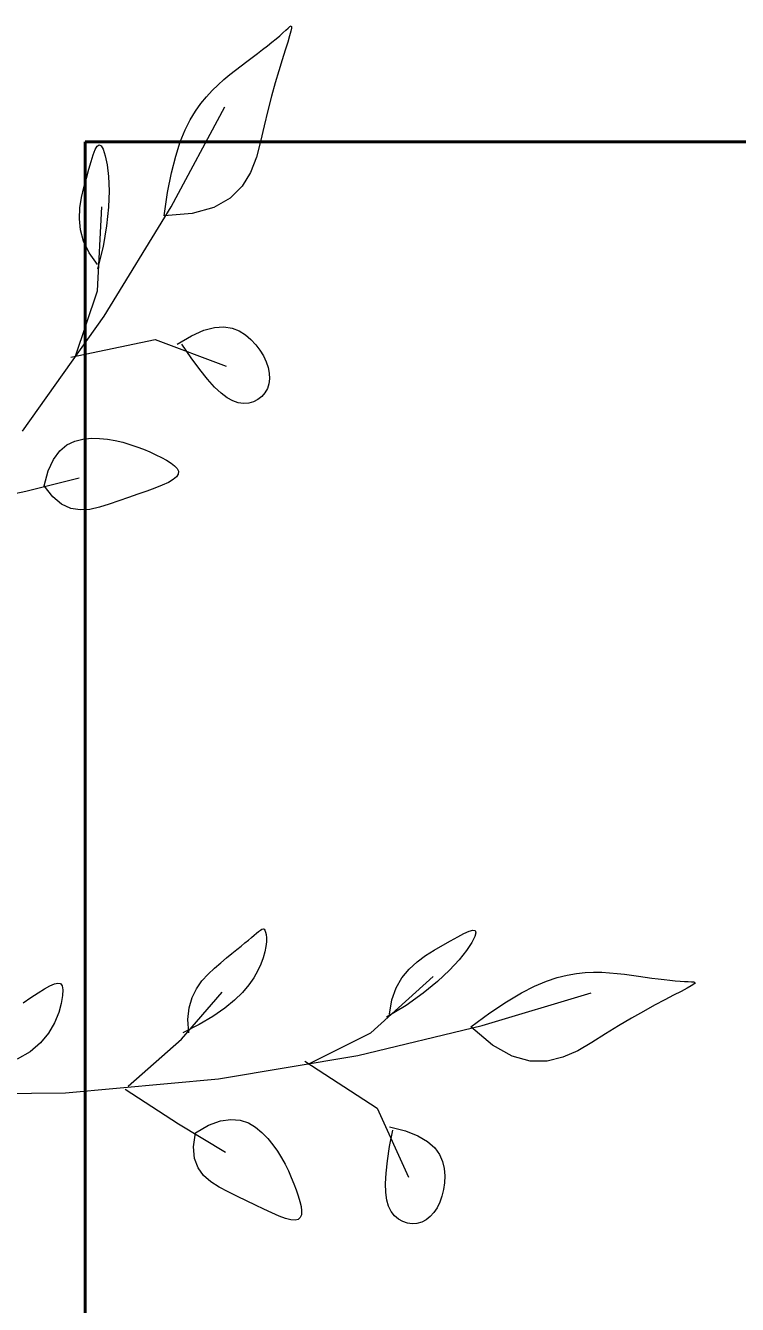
# Model space of a CAD drawing. Header units: centimetres. Extents: x -26724 to 60145, y -23645 to 6771.
# Drawn here: x -19217.8 to -19185.6, y 1671.4 to 1729.1 of the extents above; entities that cross this region are included whole.
import ezdxf

# ---------------------------------------------------------------- set-up
doc = ezdxf.new("R2010")
doc.units = ezdxf.units.CM
doc.linetypes.add('AUSGEZOGEN', pattern=[0])
doc.linetypes.add('PUNKT2_S9', pattern=[0.35, 0.15, -0.1, 0, -0.1])
for name, color, linetype, lineweight in [('4.KOTE', 88, 'Continuous', 15), ('Moebel', 252, 'PUNKT2_S9', 13), ('zid', 7, 'Continuous', 40)]:
    doc.layers.add(name, color=color, linetype=linetype, lineweight=lineweight)
doc.styles.get("Standard").update_dxf_attribs({"font": 'calibri.ttf'})
doc.dimstyles.new('ja 1 50', dxfattribs={"dimtxt": 10, "dimasz": 5, "dimexe": 5, "dimexo": 5, "dimgap": 1, "dimtad": 1, "dimdec": 0, "dimtxsty": 'Standard', "dimblk": 'ARCHTICK', "dimcen": 2.5, "dimclrd": 256, "dimclrt": 7, "dimadec": 0, "dimazin": 0, "dimtfac": 1, "dimtdec": 0, "dimtix": 1, "dimtmove": 1, "dimatfit": 3, "dimldrblk": 'ARCHTICK', "dimfxl": 10, "dimfxlon": 1, "dimlwd": 0, "dimlwe": 9, "dimarcsym": 0})

# ---------------------------------------------------------------- blocks, each defined once
blk = doc.blocks.new('ggggt')
at = {"layer": 'Moebel', "color": 91, "linetype": 'AUSGEZOGEN', "lineweight": 18, "transparency": 33554687}
for p, q in [((1609.891, 2036.097, 13.5), (1609.971, 2036.164, 13.5)), ((1609.971, 2036.164, 13.5), (1610.024, 2036.192, 13.5)), ((1610.024, 2036.192, 13.5), (1610.052, 2036.173, 13.5)), ((1610.052, 2036.173, 13.5), (1610.051, 2036.099, 13.5)), ((1609.159, 2035.458, 13.5), (1609.345, 2035.611, 13.5)), ((1609.345, 2035.611, 13.5), (1609.513, 2035.753, 13.5)), ((1609.513, 2035.753, 13.5), (1609.661, 2035.884, 13.5)), ((1609.661, 2035.884, 13.5), (1609.788, 2036.001, 13.5)), ((1609.788, 2036.001, 13.5), (1609.891, 2036.097, 13.5)), ((1609.962, 2035.751, 13.5), (1609.872, 2035.461, 13.5)), ((1610.021, 2035.961, 13.5), (1609.962, 2035.751, 13.5)), ((1610.051, 2036.099, 13.5), (1610.021, 2035.961, 13.5)), ((1608.512, 2034.951, 13.5), (1608.74, 2035.127, 13.5)), ((1608.74, 2035.127, 13.5), (1608.956, 2035.297, 13.5)), ((1608.956, 2035.297, 13.5), (1609.159, 2035.458, 13.5)), ((1609.756, 2035.097, 13.5), (1609.62, 2034.664, 13.5)), ((1609.872, 2035.461, 13.5), (1609.756, 2035.097, 13.5)), ((1607.773, 2034.395, 13.5), (1608.026, 2034.584, 13.5)), ((1608.026, 2034.584, 13.5), (1608.273, 2034.77, 13.5)), ((1608.273, 2034.77, 13.5), (1608.512, 2034.951, 13.5)), ((1609.62, 2034.664, 13.5), (1609.467, 2034.168, 13.5)), ((1606.991, 2033.772, 13.5), (1607.254, 2033.992, 13.5)), ((1607.254, 2033.992, 13.5), (1607.515, 2034.199, 13.5)), ((1607.515, 2034.199, 13.5), (1607.773, 2034.395, 13.5)), ((1609.467, 2034.168, 13.5), (1609.305, 2033.616, 13.5)), ((1606.21, 2032.995, 13.5), (1606.468, 2033.277, 13.5)), ((1606.468, 2033.277, 13.5), (1606.729, 2033.535, 13.5)), ((1606.729, 2033.535, 13.5), (1606.991, 2033.772, 13.5)), ((1609.305, 2033.616, 13.5), (1609.138, 2033.014, 13.5)), ((1605.71, 2032.342, 13.5), (1605.957, 2032.685, 13.5)), ((1605.957, 2032.685, 13.5), (1606.21, 2032.995, 13.5)), ((1609.138, 2033.014, 13.5), (1608.971, 2032.369, 13.5)), ((1604.616, 2028.018, 13.5), (1607.041, 2032.546, 13.5)), ((1605.471, 2031.95, 13.5), (1605.71, 2032.342, 13.5)), ((1608.971, 2032.369, 13.5), (1608.81, 2031.686, 13.5)), ((1605.241, 2031.493, 13.5), (1605.471, 2031.95, 13.5)), ((1608.81, 2031.686, 13.5), (1608.652, 2030.976, 13.5)), ((1604.816, 2030.313, 13.5), (1605.022, 2030.953, 13.5)), ((1605.022, 2030.953, 13.5), (1605.241, 2031.493, 13.5)), ((1608.652, 2030.976, 13.5), (1608.463, 2030.264, 13.5)), ((1600.993, 2030.072, 13.5), (1601.087, 2030.373, 13.5)), ((1601.087, 2030.373, 13.5), (1601.178, 2030.607, 13.5)), ((1601.178, 2030.607, 13.5), (1601.266, 2030.762, 13.5)), ((1601.266, 2030.762, 13.5), (1601.354, 2030.824, 13.5)), ((1601.354, 2030.824, 13.5), (1601.443, 2030.781, 13.5)), ((1601.443, 2030.781, 13.5), (1601.535, 2030.62, 13.5)), ((1601.535, 2030.62, 13.5), (1601.629, 2030.33, 13.5)), ((1600.892, 2029.716, 13.5), (1600.993, 2030.072, 13.5)), ((1601.629, 2030.33, 13.5), (1601.714, 2029.917, 13.5)), ((1601.714, 2029.917, 13.5), (1601.777, 2029.386, 13.5)), ((1604.624, 2029.556, 13.5), (1604.816, 2030.313, 13.5)), ((1608.463, 2030.264, 13.5), (1608.199, 2029.58, 13.5)), ((1600.67, 2028.895, 13.5), (1600.784, 2029.32, 13.5)), ((1600.784, 2029.32, 13.5), (1600.892, 2029.716, 13.5)), ((1601.777, 2029.386, 13.5), (1601.804, 2028.746, 13.5)), ((1604.447, 2028.664, 13.5), (1604.624, 2029.556, 13.5)), ((1608.199, 2029.58, 13.5), (1607.82, 2028.954, 13.5)), ((1600.566, 2028.444, 13.5), (1600.67, 2028.895, 13.5)), ((1601.804, 2028.746, 13.5), (1601.782, 2028.002, 13.5)), ((1604.288, 2027.621, 13.5), (1604.447, 2028.664, 13.5)), ((1607.82, 2028.954, 13.5), (1607.281, 2028.415, 13.5)), ((1600.493, 2027.973, 13.5), (1600.566, 2028.444, 13.5)), ((1607.281, 2028.415, 13.5), (1606.541, 2027.994, 13.5)), ((1600.471, 2027.484, 13.5), (1600.493, 2027.973, 13.5)), ((1600.519, 2026.981, 13.5), (1600.471, 2027.484, 13.5)), ((1601.284, 2024.223, 13.5), (1601.485, 2028.021, 13.5)), ((1601.589, 2023.089, 13.5), (1604.616, 2028.018, 13.5)), ((1601.782, 2028.002, 13.5), (1601.697, 2027.162, 13.5)), ((1605.558, 2027.719, 13.5), (1604.288, 2027.621, 13.5)), ((1604.288, 2027.621, 13.5), (1604.288, 2027.621, 13.5)), ((1606.541, 2027.994, 13.5), (1605.558, 2027.719, 13.5)), ((1600.657, 2026.467, 13.5), (1600.519, 2026.981, 13.5)), ((1601.697, 2027.162, 13.5), (1601.535, 2026.233, 13.5)), ((1600.906, 2025.946, 13.5), (1600.657, 2026.467, 13.5)), ((1601.284, 2025.422, 13.5), (1600.906, 2025.946, 13.5)), ((1601.535, 2026.233, 13.5), (1601.284, 2025.222, 13.5)), ((1600.283, 2021.224, 13.5), (1601.284, 2024.223, 13.5)), ((1597.891, 2017.891, 13.5), (1601.589, 2023.089, 13.5)), ((1605.524, 2022.201, 13.5), (1606.081, 2022.445, 13.5)), ((1606.081, 2022.445, 13.5), (1606.569, 2022.572, 13.5)), ((1606.569, 2022.572, 13.5), (1606.994, 2022.599, 13.5)), ((1606.994, 2022.599, 13.5), (1607.363, 2022.54, 13.5)), ((1607.363, 2022.54, 13.5), (1607.684, 2022.414, 13.5)), ((1607.684, 2022.414, 13.5), (1607.964, 2022.237, 13.5)), ((1600.083, 2021.224, 13.5), (1603.888, 2022.024, 13.5)), ((1603.888, 2022.024, 13.5), (1607.092, 2020.824, 13.5)), ((1604.889, 2021.824, 13.5), (1605.524, 2022.201, 13.5)), ((1605.517, 2021.2, 13.5), (1605.089, 2021.824, 13.5)), ((1607.964, 2022.237, 13.5), (1608.21, 2022.024, 13.5)), ((1608.21, 2022.024, 13.5), (1608.428, 2021.79, 13.5)), ((1608.428, 2021.79, 13.5), (1608.617, 2021.543, 13.5)), ((1605.903, 2020.672, 13.5), (1605.517, 2021.2, 13.5)), ((1608.617, 2021.543, 13.5), (1608.775, 2021.286, 13.5)), ((1608.775, 2021.286, 13.5), (1608.9, 2021.024, 13.5)), ((1606.253, 2020.235, 13.5), (1605.903, 2020.672, 13.5)), ((1608.9, 2021.024, 13.5), (1608.99, 2020.763, 13.5)), ((1608.99, 2020.763, 13.5), (1609.043, 2020.506, 13.5)), ((1606.572, 2019.881, 13.5), (1606.253, 2020.235, 13.5)), ((1609.027, 2020.025, 13.5), (1608.956, 2019.81, 13.5)), ((1609.056, 2020.258, 13.5), (1609.027, 2020.025, 13.5)), ((1609.043, 2020.506, 13.5), (1609.056, 2020.258, 13.5)), ((1606.865, 2019.605, 13.5), (1606.572, 2019.881, 13.5)), ((1607.138, 2019.399, 13.5), (1606.865, 2019.605, 13.5)), ((1607.395, 2019.258, 13.5), (1607.138, 2019.399, 13.5)), ((1608.702, 2019.453, 13.5), (1608.529, 2019.319, 13.5)), ((1608.846, 2019.618, 13.5), (1608.702, 2019.453, 13.5)), ((1608.956, 2019.81, 13.5), (1608.846, 2019.618, 13.5)), ((1607.642, 2019.175, 13.5), (1607.395, 2019.258, 13.5)), ((1607.883, 2019.144, 13.5), (1607.642, 2019.175, 13.5)), ((1608.114, 2019.16, 13.5), (1607.883, 2019.144, 13.5)), ((1608.331, 2019.22, 13.5), (1608.114, 2019.16, 13.5)), ((1608.529, 2019.319, 13.5), (1608.331, 2019.22, 13.5)), ((1599.585, 2016.998, 13.5), (1599.906, 2017.268, 13.5)), ((1599.906, 2017.268, 13.5), (1600.254, 2017.441, 13.5)), ((1600.254, 2017.441, 13.5), (1600.62, 2017.535, 13.5)), ((1600.62, 2017.535, 13.5), (1600.995, 2017.569, 13.5)), ((1600.995, 2017.569, 13.5), (1601.368, 2017.559, 13.5)), ((1601.368, 2017.559, 13.5), (1601.731, 2017.522, 13.5)), ((1601.731, 2017.522, 13.5), (1602.084, 2017.463, 13.5)), ((1602.084, 2017.463, 13.5), (1602.424, 2017.386, 13.5)), ((1602.424, 2017.386, 13.5), (1602.751, 2017.293, 13.5)), ((1602.751, 2017.293, 13.5), (1603.065, 2017.187, 13.5)), ((1603.065, 2017.187, 13.5), (1603.365, 2017.072, 13.5)), ((1599.063, 2016.095, 13.5), (1599.3, 2016.613, 13.5)), ((1599.3, 2016.613, 13.5), (1599.585, 2016.998, 13.5)), ((1603.365, 2017.072, 13.5), (1603.65, 2016.951, 13.5)), ((1603.65, 2016.951, 13.5), (1603.921, 2016.826, 13.5)), ((1603.921, 2016.826, 13.5), (1604.175, 2016.701, 13.5)), ((1604.175, 2016.701, 13.5), (1604.405, 2016.576, 13.5)), ((1604.405, 2016.576, 13.5), (1604.604, 2016.451, 13.5)), ((1598.881, 2015.427, 13.5), (1599.063, 2016.095, 13.5)), ((1604.604, 2016.451, 13.5), (1604.764, 2016.327, 13.5)), ((1604.764, 2016.327, 13.5), (1604.877, 2016.202, 13.5)), ((1604.93, 2015.952, 13.5), (1604.855, 2015.827, 13.5)), ((1604.877, 2016.202, 13.5), (1604.935, 2016.077, 13.5)), ((1604.935, 2016.077, 13.5), (1604.93, 2015.952, 13.5)), ((1598.046, 2015.177, 13.5), (1600.449, 2015.776, 13.5)), ((1599.266, 2014.921, 13.5), (1598.881, 2015.427, 13.5)), ((1598.881, 2015.427, 13.5), (1598.881, 2015.427, 13.5)), ((1604.208, 2015.448, 13.5), (1603.879, 2015.317, 13.5)), ((1604.486, 2015.576, 13.5), (1604.208, 2015.448, 13.5)), ((1604.705, 2015.702, 13.5), (1604.486, 2015.576, 13.5)), ((1604.855, 2015.827, 13.5), (1604.705, 2015.702, 13.5)), ((1595.243, 2014.577, 13.5), (1598.046, 2015.177, 13.5)), ((1599.666, 2014.587, 13.5), (1599.266, 2014.921, 13.5)), ((1602.687, 2014.896, 13.5), (1602.252, 2014.744, 13.5)), ((1603.11, 2015.042, 13.5), (1602.687, 2014.896, 13.5)), ((1603.51, 2015.182, 13.5), (1603.11, 2015.042, 13.5)), ((1603.879, 2015.317, 13.5), (1603.51, 2015.182, 13.5)), ((1600.08, 2014.398, 13.5), (1599.666, 2014.587, 13.5)), ((1600.504, 2014.33, 13.5), (1600.08, 2014.398, 13.5)), ((1600.936, 2014.355, 13.5), (1600.504, 2014.33, 13.5)), ((1601.374, 2014.45, 13.5), (1600.936, 2014.355, 13.5)), ((1601.813, 2014.588, 13.5), (1601.374, 2014.45, 13.5)), ((1602.252, 2014.744, 13.5), (1601.813, 2014.588, 13.5)), ((1608.36, 1995.125, 13.5), (1608.467, 1995.216, 13.5)), ((1608.467, 1995.216, 13.5), (1608.56, 1995.292, 13.5)), ((1608.56, 1995.292, 13.5), (1608.64, 1995.352, 13.5)), ((1608.64, 1995.352, 13.5), (1608.707, 1995.39, 13.5)), ((1608.707, 1995.39, 13.5), (1608.764, 1995.403, 13.5)), ((1608.764, 1995.403, 13.5), (1608.81, 1995.389, 13.5)), ((1608.81, 1995.389, 13.5), (1608.848, 1995.345, 13.5)), ((1608.848, 1995.345, 13.5), (1608.878, 1995.266, 13.5)), ((1608.878, 1995.266, 13.5), (1608.901, 1995.15, 13.5)), ((1608.901, 1995.15, 13.5), (1608.913, 1995, 13.5)), ((1617.551, 1995.053, 13.5), (1617.831, 1995.199, 13.5)), ((1617.831, 1995.199, 13.5), (1618.061, 1995.301, 13.5)), ((1618.061, 1995.301, 13.5), (1618.233, 1995.348, 13.5)), ((1618.233, 1995.348, 13.5), (1618.339, 1995.33, 13.5)), ((1618.371, 1995.236, 13.5), (1618.322, 1995.057, 13.5)), ((1618.339, 1995.33, 13.5), (1618.371, 1995.236, 13.5)), ((1607.569, 1994.472, 13.5), (1607.765, 1994.633, 13.5)), ((1607.765, 1994.633, 13.5), (1607.94, 1994.777, 13.5)), ((1607.94, 1994.777, 13.5), (1608.097, 1994.906, 13.5)), ((1608.097, 1994.906, 13.5), (1608.237, 1995.022, 13.5)), ((1608.237, 1995.022, 13.5), (1608.36, 1995.125, 13.5)), ((1608.888, 1994.605, 13.5), (1608.842, 1994.367, 13.5)), ((1608.91, 1994.817, 13.5), (1608.888, 1994.605, 13.5)), ((1608.913, 1995, 13.5), (1608.91, 1994.817, 13.5)), ((1616.49, 1994.449, 13.5), (1616.872, 1994.669, 13.5)), ((1616.872, 1994.669, 13.5), (1617.229, 1994.873, 13.5)), ((1617.229, 1994.873, 13.5), (1617.551, 1995.053, 13.5)), ((1618.184, 1994.786, 13.5), (1617.952, 1994.434, 13.5)), ((1618.322, 1995.057, 13.5), (1618.184, 1994.786, 13.5)), ((1606.852, 1993.876, 13.5), (1607.113, 1994.095, 13.5)), ((1607.113, 1994.095, 13.5), (1607.352, 1994.293, 13.5)), ((1607.352, 1994.293, 13.5), (1607.569, 1994.472, 13.5)), ((1608.77, 1994.105, 13.5), (1608.666, 1993.822, 13.5)), ((1608.842, 1994.367, 13.5), (1608.77, 1994.105, 13.5)), ((1615.714, 1993.922, 13.5), (1616.099, 1994.204, 13.5)), ((1616.099, 1994.204, 13.5), (1616.49, 1994.449, 13.5)), ((1617.621, 1994.014, 13.5), (1617.187, 1993.542, 13.5)), ((1617.952, 1994.434, 13.5), (1617.621, 1994.014, 13.5)), ((1606.279, 1993.363, 13.5), (1606.568, 1993.634, 13.5)), ((1606.568, 1993.634, 13.5), (1606.852, 1993.876, 13.5)), ((1608.526, 1993.521, 13.5), (1608.346, 1993.204, 13.5)), ((1608.666, 1993.822, 13.5), (1608.526, 1993.521, 13.5)), ((1615.03, 1993.202, 13.5), (1615.352, 1993.592, 13.5)), ((1615.352, 1993.592, 13.5), (1615.714, 1993.922, 13.5)), ((1617.187, 1993.542, 13.5), (1616.645, 1993.031, 13.5)), ((1622.909, 1993.391, 13.5), (1623.307, 1993.431, 13.5)), ((1623.307, 1993.431, 13.5), (1623.689, 1993.448, 13.5)), ((1623.689, 1993.448, 13.5), (1624.056, 1993.446, 13.5)), ((1624.056, 1993.446, 13.5), (1624.41, 1993.428, 13.5)), ((1624.41, 1993.428, 13.5), (1624.751, 1993.398, 13.5)), ((1624.751, 1993.398, 13.5), (1625.081, 1993.359, 13.5)), ((1598.888, 1992.693, 13.5), (1599.134, 1992.832, 13.5)), ((1599.134, 1992.832, 13.5), (1599.338, 1992.923, 13.5)), ((1599.338, 1992.923, 13.5), (1599.499, 1992.96, 13.5)), ((1599.499, 1992.96, 13.5), (1599.616, 1992.934, 13.5)), ((1599.616, 1992.934, 13.5), (1599.691, 1992.836, 13.5)), ((1599.691, 1992.836, 13.5), (1599.721, 1992.66, 13.5)), ((1605.753, 1992.704, 13.5), (1606.001, 1993.055, 13.5)), ((1606.001, 1993.055, 13.5), (1606.279, 1993.363, 13.5)), ((1608.115, 1992.874, 13.5), (1607.826, 1992.532, 13.5)), ((1608.346, 1993.204, 13.5), (1608.115, 1992.874, 13.5)), ((1613.621, 1990.711, 13.5), (1616.449, 1993.255, 13.5)), ((1614.765, 1992.741, 13.5), (1615.03, 1993.202, 13.5)), ((1616.645, 1993.031, 13.5), (1615.991, 1992.498, 13.5)), ((1620.425, 1992.52, 13.5), (1621.024, 1992.827, 13.5)), ((1621.024, 1992.827, 13.5), (1621.56, 1993.054, 13.5)), ((1621.56, 1993.054, 13.5), (1622.046, 1993.215, 13.5)), ((1622.046, 1993.215, 13.5), (1622.492, 1993.323, 13.5)), ((1622.492, 1993.323, 13.5), (1622.909, 1993.391, 13.5)), ((1625.081, 1993.359, 13.5), (1625.402, 1993.316, 13.5)), ((1625.402, 1993.316, 13.5), (1625.715, 1993.271, 13.5)), ((1625.715, 1993.271, 13.5), (1626.021, 1993.227, 13.5)), ((1626.021, 1993.227, 13.5), (1626.318, 1993.187, 13.5)), ((1626.318, 1993.187, 13.5), (1626.604, 1993.15, 13.5)), ((1626.604, 1993.15, 13.5), (1626.877, 1993.116, 13.5)), ((1626.877, 1993.116, 13.5), (1627.134, 1993.087, 13.5)), ((1627.134, 1993.087, 13.5), (1627.374, 1993.064, 13.5)), ((1627.374, 1993.064, 13.5), (1627.593, 1993.045, 13.5)), ((1627.593, 1993.045, 13.5), (1627.791, 1993.033, 13.5)), ((1627.791, 1993.033, 13.5), (1627.963, 1993.026, 13.5)), ((1628.1, 1992.833, 13.5), (1627.909, 1992.726, 13.5)), ((1627.963, 1993.026, 13.5), (1628.104, 1993.021, 13.5)), ((1628.218, 1992.91, 13.5), (1628.1, 1992.833, 13.5)), ((1628.104, 1993.021, 13.5), (1628.207, 1993.012, 13.5)), ((1628.207, 1993.012, 13.5), (1628.265, 1992.994, 13.5)), ((1628.271, 1992.962, 13.5), (1628.218, 1992.91, 13.5)), ((1628.265, 1992.994, 13.5), (1628.271, 1992.962, 13.5)), ((1597.933, 1992.062, 13.5), (1598.274, 1992.306, 13.5)), ((1598.274, 1992.306, 13.5), (1598.6, 1992.516, 13.5)), ((1598.6, 1992.516, 13.5), (1598.888, 1992.693, 13.5)), ((1599.708, 1992.397, 13.5), (1599.649, 1992.045, 13.5)), ((1599.721, 1992.66, 13.5), (1599.708, 1992.397, 13.5)), ((1605.073, 1990.424, 13.5), (1606.911, 1992.544, 13.5)), ((1605.418, 1991.842, 13.5), (1605.553, 1992.302, 13.5)), ((1605.553, 1992.302, 13.5), (1605.753, 1992.704, 13.5)), ((1607.826, 1992.532, 13.5), (1607.466, 1992.181, 13.5)), ((1614.572, 1992.197, 13.5), (1614.765, 1992.741, 13.5)), ((1615.991, 1992.498, 13.5), (1615.221, 1991.955, 13.5)), ((1618.661, 1991.039, 13.5), (1623.577, 1992.526, 13.5)), ((1619.754, 1992.12, 13.5), (1620.425, 1992.52, 13.5)), ((1627.301, 1992.409, 13.5), (1626.898, 1992.2, 13.5)), ((1627.641, 1992.585, 13.5), (1627.301, 1992.409, 13.5)), ((1627.909, 1992.726, 13.5), (1627.641, 1992.585, 13.5)), ((1599.649, 1992.045, 13.5), (1599.533, 1991.626, 13.5)), ((1605.366, 1991.316, 13.5), (1605.418, 1991.842, 13.5)), ((1607.027, 1991.822, 13.5), (1606.498, 1991.457, 13.5)), ((1607.466, 1992.181, 13.5), (1607.027, 1991.822, 13.5)), ((1615.221, 1991.955, 13.5), (1614.328, 1991.418, 13.5)), ((1614.47, 1991.559, 13.5), (1614.572, 1992.197, 13.5)), ((1618.999, 1991.615, 13.5), (1619.754, 1992.12, 13.5)), ((1625.935, 1991.681, 13.5), (1625.392, 1991.374, 13.5)), ((1626.44, 1991.957, 13.5), (1625.935, 1991.681, 13.5)), ((1626.898, 1992.2, 13.5), (1626.44, 1991.957, 13.5)), ((1599.347, 1991.169, 13.5), (1599.079, 1990.703, 13.5)), ((1599.533, 1991.626, 13.5), (1599.347, 1991.169, 13.5)), ((1605.87, 1991.088, 13.5), (1605.133, 1990.718, 13.5)), ((1605.416, 1990.718, 13.5), (1605.366, 1991.316, 13.5)), ((1606.498, 1991.457, 13.5), (1605.87, 1991.088, 13.5)), ((1618.148, 1990.99, 13.5), (1618.999, 1991.615, 13.5)), ((1625.392, 1991.374, 13.5), (1624.817, 1991.035, 13.5)), ((1599.079, 1990.703, 13.5), (1598.716, 1990.255, 13.5)), ((1610.793, 1989.298, 13.5), (1613.621, 1990.711, 13.5)), ((1613.035, 1989.694, 13.5), (1618.661, 1991.039, 13.5)), ((1619.116, 1990.162, 13.5), (1618.148, 1990.99, 13.5)), ((1618.148, 1990.99, 13.5), (1618.148, 1990.99, 13.5)), ((1624.22, 1990.666, 13.5), (1623.606, 1990.276, 13.5)), ((1624.817, 1991.035, 13.5), (1624.22, 1990.666, 13.5)), ((1598.716, 1990.255, 13.5), (1598.245, 1989.855, 13.5)), ((1602.67, 1988.304, 13.5), (1605.073, 1990.424, 13.5)), ((1620.005, 1989.66, 13.5), (1619.116, 1990.162, 13.5)), ((1623.606, 1990.276, 13.5), (1622.969, 1989.906, 13.5)), ((1598.245, 1989.855, 13.5), (1597.653, 1989.53, 13.5)), ((1606.745, 1988.633, 13.5), (1613.035, 1989.694, 13.5)), ((1610.652, 1989.44, 13.5), (1613.907, 1987.315, 13.5)), ((1620.826, 1989.435, 13.5), (1620.005, 1989.66, 13.5)), ((1621.588, 1989.435, 13.5), (1620.826, 1989.435, 13.5)), ((1622.299, 1989.609, 13.5), (1621.588, 1989.435, 13.5)), ((1622.969, 1989.906, 13.5), (1622.299, 1989.609, 13.5)), ((1599.839, 1988, 13.5), (1606.745, 1988.633, 13.5)), ((1592.364, 1987.935, 13.5), (1599.839, 1988, 13.5)), ((1602.529, 1988.162, 13.5), (1604.935, 1986.604, 13.5)), ((1613.907, 1987.315, 13.5), (1615.325, 1984.201, 13.5)), ((1604.935, 1986.604, 13.5), (1607.058, 1985.329, 13.5)), ((1605.703, 1986.19, 13.5), (1606.304, 1986.535, 13.5)), ((1606.304, 1986.535, 13.5), (1606.838, 1986.733, 13.5)), ((1606.838, 1986.733, 13.5), (1607.311, 1986.804, 13.5)), ((1607.311, 1986.804, 13.5), (1607.729, 1986.768, 13.5)), ((1607.729, 1986.768, 13.5), (1608.097, 1986.644, 13.5)), ((1608.097, 1986.644, 13.5), (1608.423, 1986.452, 13.5)), ((1605.617, 1985.561, 13.5), (1605.703, 1986.19, 13.5)), ((1605.703, 1986.19, 13.5), (1605.703, 1986.19, 13.5)), ((1608.423, 1986.452, 13.5), (1608.712, 1986.211, 13.5)), ((1608.712, 1986.211, 13.5), (1608.969, 1985.94, 13.5)), ((1608.969, 1985.94, 13.5), (1609.2, 1985.657, 13.5)), ((1614.474, 1986.466, 13.5), (1615.19, 1986.284, 13.5)), ((1614.477, 1985.58, 13.5), (1614.616, 1986.324, 13.5)), ((1615.19, 1986.284, 13.5), (1615.757, 1986.062, 13.5)), ((1615.757, 1986.062, 13.5), (1616.191, 1985.807, 13.5)), ((1605.664, 1985.041, 13.5), (1605.617, 1985.561, 13.5)), ((1609.2, 1985.657, 13.5), (1609.407, 1985.366, 13.5)), ((1609.407, 1985.366, 13.5), (1609.593, 1985.071, 13.5)), ((1614.377, 1984.934, 13.5), (1614.477, 1985.58, 13.5)), ((1616.191, 1985.807, 13.5), (1616.51, 1985.525, 13.5)), ((1616.51, 1985.525, 13.5), (1616.73, 1985.223, 13.5)), ((1605.823, 1984.615, 13.5), (1605.664, 1985.041, 13.5)), ((1609.593, 1985.071, 13.5), (1609.758, 1984.774, 13.5)), ((1609.758, 1984.774, 13.5), (1609.905, 1984.477, 13.5)), ((1614.315, 1984.377, 13.5), (1614.377, 1984.934, 13.5)), ((1616.73, 1985.223, 13.5), (1616.868, 1984.907, 13.5)), ((1616.868, 1984.907, 13.5), (1616.94, 1984.583, 13.5)), ((1606.074, 1984.267, 13.5), (1605.823, 1984.615, 13.5)), ((1606.398, 1983.98, 13.5), (1606.074, 1984.267, 13.5)), ((1609.905, 1984.477, 13.5), (1610.036, 1984.183, 13.5)), ((1610.036, 1984.183, 13.5), (1610.152, 1983.896, 13.5)), ((1614.29, 1983.902, 13.5), (1614.315, 1984.377, 13.5)), ((1616.94, 1984.583, 13.5), (1616.963, 1984.259, 13.5)), ((1616.963, 1984.259, 13.5), (1616.952, 1983.94, 13.5)), ((1606.774, 1983.737, 13.5), (1606.398, 1983.98, 13.5)), ((1607.183, 1983.524, 13.5), (1606.774, 1983.737, 13.5)), ((1610.152, 1983.896, 13.5), (1610.256, 1983.616, 13.5)), ((1610.256, 1983.616, 13.5), (1610.347, 1983.349, 13.5)), ((1614.302, 1983.499, 13.5), (1614.29, 1983.902, 13.5)), ((1616.911, 1983.631, 13.5), (1616.841, 1983.338, 13.5)), ((1616.952, 1983.94, 13.5), (1616.911, 1983.631, 13.5)), ((1607.603, 1983.324, 13.5), (1607.183, 1983.524, 13.5)), ((1608.019, 1983.124, 13.5), (1607.603, 1983.324, 13.5)), ((1608.42, 1982.928, 13.5), (1608.019, 1983.124, 13.5)), ((1610.347, 1983.349, 13.5), (1610.421, 1983.097, 13.5)), ((1610.421, 1983.097, 13.5), (1610.474, 1982.868, 13.5)), ((1614.35, 1983.161, 13.5), (1614.302, 1983.499, 13.5)), ((1614.432, 1982.879, 13.5), (1614.35, 1983.161, 13.5)), ((1616.745, 1983.064, 13.5), (1616.624, 1982.815, 13.5)), ((1616.841, 1983.338, 13.5), (1616.745, 1983.064, 13.5)), ((1608.802, 1982.744, 13.5), (1608.42, 1982.928, 13.5)), ((1609.159, 1982.578, 13.5), (1608.802, 1982.744, 13.5)), ((1609.484, 1982.439, 13.5), (1609.159, 1982.578, 13.5)), ((1609.771, 1982.332, 13.5), (1609.484, 1982.439, 13.5)), ((1610.49, 1982.499, 13.5), (1610.443, 1982.369, 13.5)), ((1610.474, 1982.868, 13.5), (1610.498, 1982.667, 13.5)), ((1610.498, 1982.667, 13.5), (1610.49, 1982.499, 13.5)), ((1614.548, 1982.646, 13.5), (1614.432, 1982.879, 13.5)), ((1614.696, 1982.454, 13.5), (1614.548, 1982.646, 13.5)), ((1614.871, 1982.302, 13.5), (1614.696, 1982.454, 13.5)), ((1616.479, 1982.597, 13.5), (1616.313, 1982.412, 13.5)), ((1616.624, 1982.815, 13.5), (1616.479, 1982.597, 13.5)), ((1610.015, 1982.267, 13.5), (1609.771, 1982.332, 13.5)), ((1610.21, 1982.249, 13.5), (1610.015, 1982.267, 13.5)), ((1610.351, 1982.284, 13.5), (1610.21, 1982.249, 13.5)), ((1610.443, 1982.369, 13.5), (1610.351, 1982.284, 13.5)), ((1615.067, 1982.19, 13.5), (1614.871, 1982.302, 13.5)), ((1615.276, 1982.121, 13.5), (1615.067, 1982.19, 13.5)), ((1615.494, 1982.093, 13.5), (1615.276, 1982.121, 13.5)), ((1615.712, 1982.108, 13.5), (1615.494, 1982.093, 13.5)), ((1615.926, 1982.166, 13.5), (1615.712, 1982.108, 13.5)), ((1616.128, 1982.267, 13.5), (1615.926, 1982.166, 13.5)), ((1616.313, 1982.412, 13.5), (1616.128, 1982.267, 13.5))]:
    blk.add_line(p, q, dxfattribs=at)
blk = doc.blocks.new('_ArchTick')
at = {"color": 0, "linetype": 'ByBlock', "const_width": 0.15}
blk.add_lwpolyline([(-0.5, -0.5), (0.5, 0.5)], dxfattribs=at)
blk = doc.blocks.new('*D1667')
at = {"layer": '4.KOTE', "color": 0, "lineweight": 9, "transparency": 16777216}
for p, q in [((-19295.073, 2201.177), (-19295.073, 2187.862)), ((-19200.073, 2182.862), (-19200.073, 2197.862))]:
    blk.add_line(p, q, dxfattribs=at)
at = {"layer": '4.KOTE', "lineweight": 0, "transparency": 16777216}
blk.add_line((-19200.073, 2192.862), (-19295.073, 2192.862), dxfattribs=at)
at = {"layer": 'Defpoints', "color": 0, "transparency": 16777216}
for p in [(-19295.073, 2213.889, 13.5), (-19295.073, 2192.862), (-19200.073, 0, 13.5)]:
    blk.add_point(p, dxfattribs=at)
at = {"layer": '4.KOTE', "lineweight": 0, "transparency": 16777216, "xscale": 5, "yscale": 5, "zscale": 5, "rotation": 180}
blk.add_blockref('_ArchTick', (-19295.073, 2192.862), dxfattribs=at)
at = {"layer": '4.KOTE', "lineweight": 0, "transparency": 16777216, "xscale": 5, "yscale": 5, "zscale": 5}
blk.add_blockref('_ArchTick', (-19200.073, 2192.862), dxfattribs=at)
at = {"layer": '4.KOTE', "color": 7, "transparency": 16777216, "insert": (-19247.573, 2198.985), "char_height": 10, "attachment_point": 5}
blk.add_mtext('95', dxfattribs=at)
blk = doc.blocks.new('*D2028')
at = {"layer": '4.KOTE', "color": 0, "lineweight": 9, "transparency": 16777216}
for p, q in [((-19185.073, 1754.997), (-19185.073, 1769.377)), ((-18910.073, 1754.786), (-18910.073, 1769.377))]:
    blk.add_line(p, q, dxfattribs=at)
at = {"layer": '4.KOTE', "lineweight": 0, "transparency": 16777216}
blk.add_line((-19185.073, 1764.377), (-18910.073, 1764.377), dxfattribs=at)
at = {"layer": 'Defpoints', "color": 0, "transparency": 16777216}
for p in [(-18910.073, 1764.377), (-19185.073, 1723.889, 13.5), (-18910.073, 1712.742, 13.5)]:
    blk.add_point(p, dxfattribs=at)
at = {"layer": '4.KOTE', "lineweight": 0, "transparency": 16777216, "xscale": 5, "yscale": 5, "zscale": 5, "rotation": 180}
blk.add_blockref('_ArchTick', (-19185.073, 1764.377), dxfattribs=at)
at = {"layer": '4.KOTE', "lineweight": 0, "transparency": 16777216, "xscale": 5, "yscale": 5, "zscale": 5}
blk.add_blockref('_ArchTick', (-18910.073, 1764.377), dxfattribs=at)
at = {"layer": '4.KOTE', "color": 7, "transparency": 16777216, "insert": (-19047.573, 1770.5), "char_height": 10, "attachment_point": 5}
blk.add_mtext('275', dxfattribs=at)

msp = doc.modelspace()

# ---------------------------------------------------------------- linework, layer by layer
at = {"layer": 'zid', "color": 32, "ltscale": 12, "true_color": 0xcd6928, "elevation": 13.5}
msp.add_lwpolyline([(-19215.073, 1723.889), (-19185.073, 1723.889), (-19185.073, 1643.889), (-19215.074, 1643.889)], close=True, dxfattribs=at)

# ---------------------------------------------------------------- block references
msp.add_blockref('ggggt', (-20815.803, -307.076, 13.5))

# ---------------------------------------------------------------- dimensions: what is measured, and where the dimension line sits
at = {"layer": '4.KOTE'}
for base, p1, p2, picture, middle in [((-19295.073, 2192.862), (-19200.073, 0, 13.5), (-19295.073, 2213.889, 13.5), '*D1667', (-19247.573, 2198.985)), ((-18910.073, 1764.377), (-19185.073, 1723.889, 13.5), (-18910.073, 1712.742, 13.5), '*D2028', (-19047.573, 1770.5))]:
    dim = msp.add_linear_dim(base=base, p1=p1, p2=p2, dimstyle='ja 1 50', dxfattribs=at)
    dim.commit()
    dim.dimension.update_dxf_attribs({"geometry": picture, "text_midpoint": middle})

doc.saveas('drawing.dxf')
